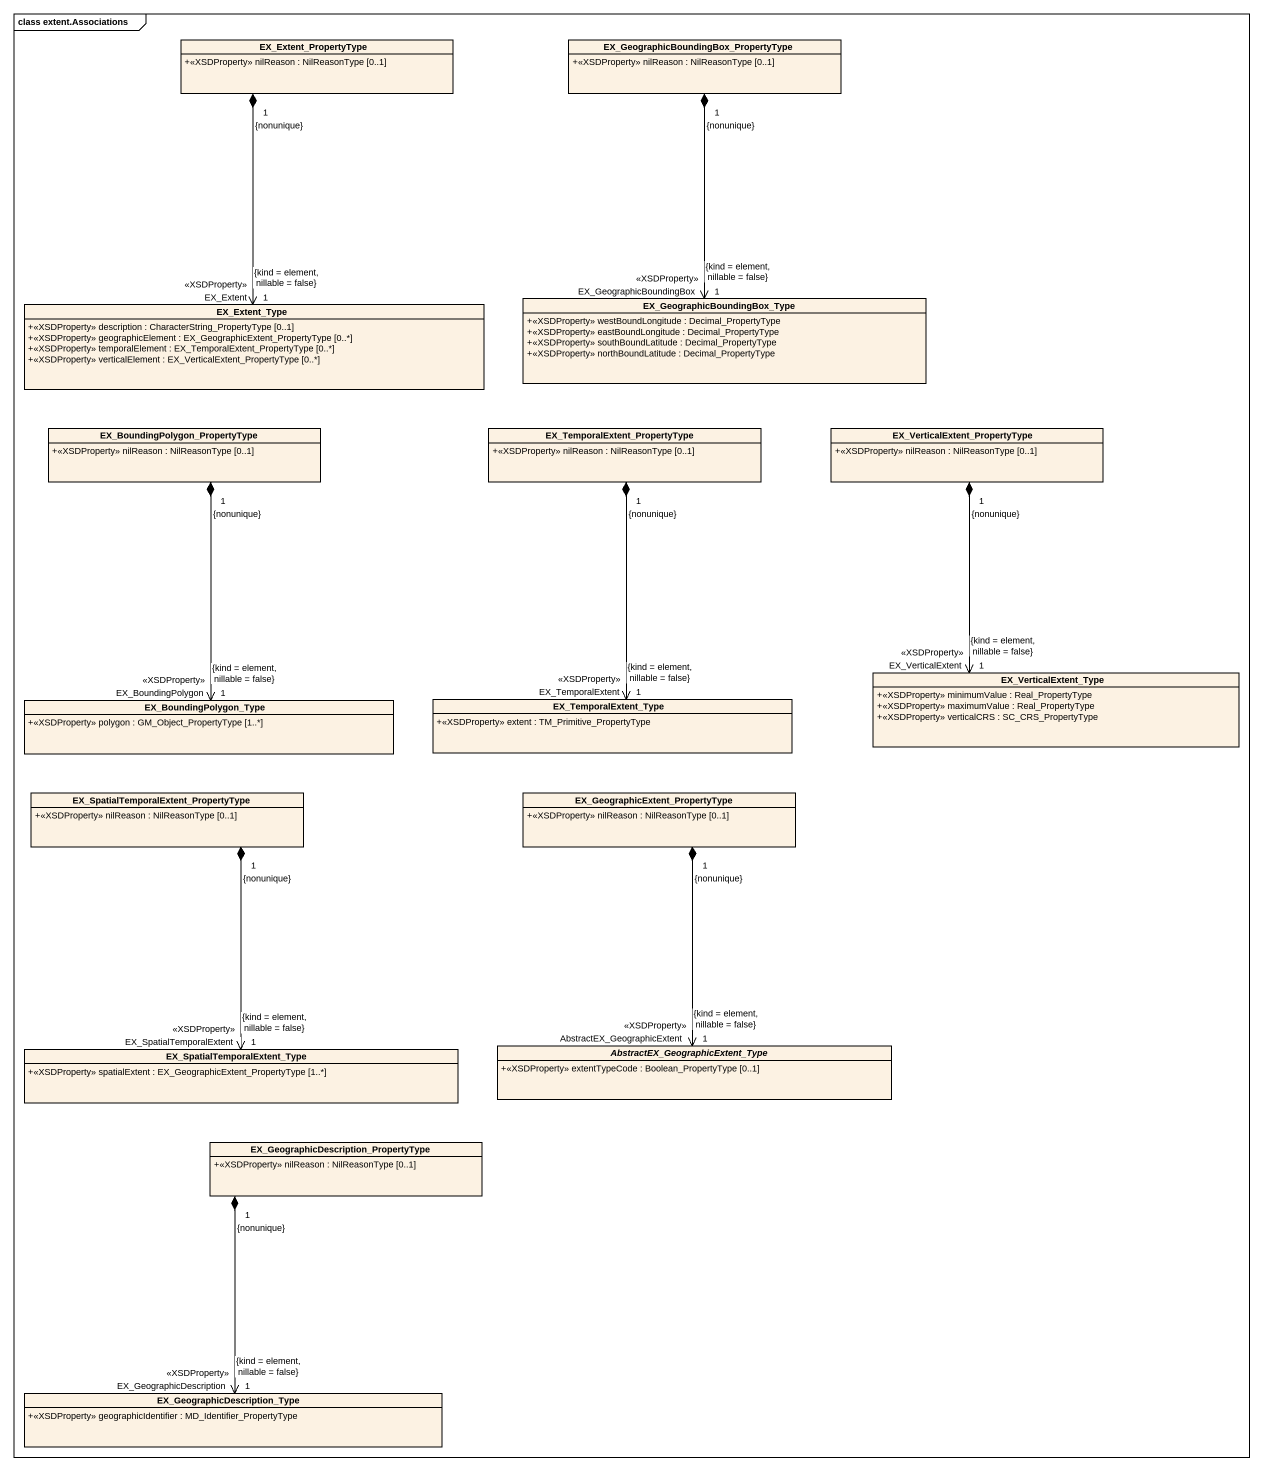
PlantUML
@startuml
mainframe class extent.Associations
hide circle
hide empty members
skinparam classAttributeIconSize 0
class EX_Extent_PropertyType {
  +<<XSDProperty>> nilReason : NilReasonType [0..1]
}
class "EX_GeographicBoundingBox_PropertyType" as EX_GeographicBoundingBox {
  +<<XSDProperty>> nilReason : NilReasonType [0..1]
}
class EX_Extent_Type {
  +<<XSDProperty>> description : CharacterString_PropertyType [0..1]
  +<<XSDProperty>> geographicElement : EX_GeographicExtent_PropertyType [0..*]
  +<<XSDProperty>> temporalElement : EX_TemporalExtent_PropertyType [0..*]
  +<<XSDProperty>> verticalElement : EX_VerticalExtent_PropertyType [0..*]
}
class "EX_GeographicBoundingBox_Type" as EX_GeographicBoundingBox_2 {
  +<<XSDProperty>> westBoundLongitude : Decimal_PropertyType
  +<<XSDProperty>> eastBoundLongitude : Decimal_PropertyType
  +<<XSDProperty>> southBoundLatitude : Decimal_PropertyType
  +<<XSDProperty>> northBoundLatitude : Decimal_PropertyType
}
class "EX_BoundingPolygon_PropertyType" as EX_BoundingPolygon {
  +<<XSDProperty>> nilReason : NilReasonType [0..1]
}
class "EX_TemporalExtent_PropertyType" as EX_TemporalExtent {
  +<<XSDProperty>> nilReason : NilReasonType [0..1]
}
class "EX_VerticalExtent_PropertyType" as EX_VerticalExtent {
  +<<XSDProperty>> nilReason : NilReasonType [0..1]
}
class EX_VerticalExtent_Type {
  +<<XSDProperty>> minimumValue : Real_PropertyType
  +<<XSDProperty>> maximumValue : Real_PropertyType
  +<<XSDProperty>> verticalCRS : SC_CRS_PropertyType
}
class EX_BoundingPolygon_Type {
  +<<XSDProperty>> polygon : GM_Object_PropertyType [1..*]
}
class EX_TemporalExtent_Type {
  +<<XSDProperty>> extent : TM_Primitive_PropertyType
}
class "EX_SpatialTemporalExtent_PropertyType" as EX_SpatialTemporalExtent {
  +<<XSDProperty>> nilReason : NilReasonType [0..1]
}
class "EX_GeographicExtent_PropertyType" as EX_GeographicExtent {
  +<<XSDProperty>> nilReason : NilReasonType [0..1]
}
class "EX_SpatialTemporalExtent_Type" as EX_SpatialTemporalExtent_2 {
  +<<XSDProperty>> spatialExtent : EX_GeographicExtent_PropertyType [1..*]
}
abstract class "AbstractEX_GeographicExtent_Type" as AbstractEX_GeographicExtent {
  +<<XSDProperty>> extentTypeCode : Boolean_PropertyType [0..1]
}
class "EX_GeographicDescription_PropertyType" as EX_GeographicDescription {
  +<<XSDProperty>> nilReason : NilReasonType [0..1]
}
class "EX_GeographicDescription_Type" as EX_GeographicDescription_2 {
  +<<XSDProperty>> geographicIdentifier : MD_Identifier_PropertyType
}
EX_Extent_PropertyType "1\n{nonunique}" *--> "EX_Extent\n<<XSDProperty>>\n1\n{kind = element, nillable = false}" EX_Extent_Type
EX_GeographicBoundingBox "1\n{nonunique}" *--> "EX_GeographicBoundingBox\n<<XSDProperty>>\n1\n{kind = element, nillable = false}" EX_GeographicBoundingBox_2
EX_BoundingPolygon "1\n{nonunique}" *--> "EX_BoundingPolygon\n<<XSDProperty>>\n1\n{kind = element, nillable = false}" EX_BoundingPolygon_Type
EX_TemporalExtent "1\n{nonunique}" *--> "EX_TemporalExtent\n<<XSDProperty>>\n1\n{kind = element, nillable = false}" EX_TemporalExtent_Type
EX_VerticalExtent "1\n{nonunique}" *--> "EX_VerticalExtent\n<<XSDProperty>>\n1\n{kind = element, nillable = false}" EX_VerticalExtent_Type
EX_SpatialTemporalExtent "1\n{nonunique}" *--> "EX_SpatialTemporalExtent\n<<XSDProperty>>\n1\n{kind = element, nillable = false}" EX_SpatialTemporalExtent_2
EX_GeographicExtent "1\n{nonunique}" *--> "AbstractEX_GeographicExtent\n<<XSDProperty>>\n1\n{kind = element, nillable = false}" AbstractEX_GeographicExtent
EX_GeographicDescription "1\n{nonunique}" *--> "EX_GeographicDescription\n<<XSDProperty>>\n1\n{kind = element, nillable = false}" EX_GeographicDescription_2
@enduml
